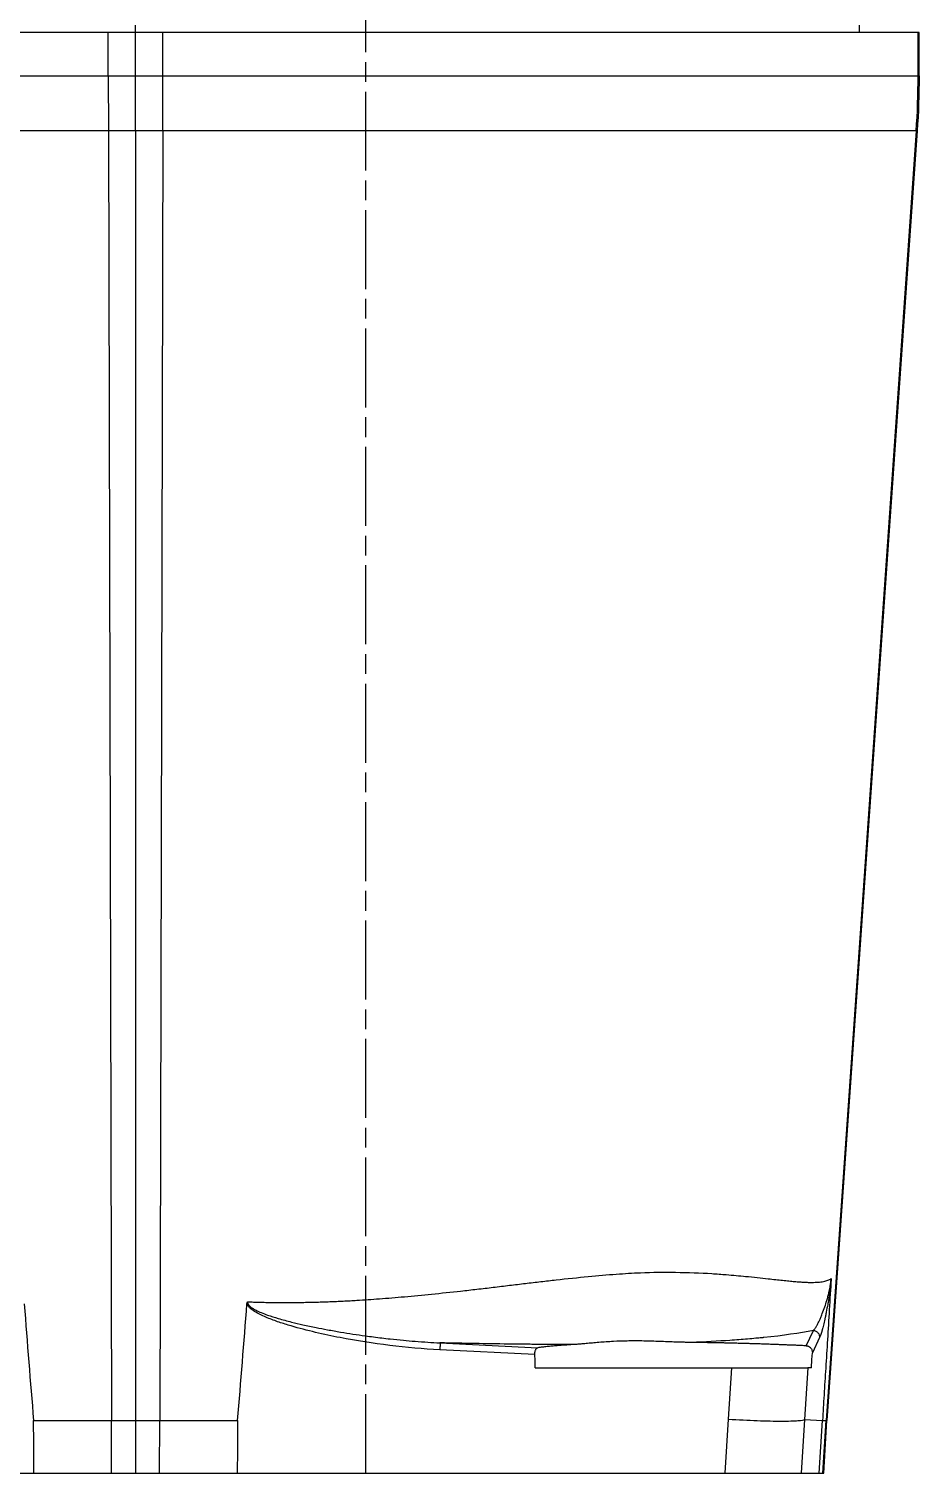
# Model space of a CAD drawing. Header units: millimetres. Extents: x -193 to 542, y 0 to 978.
# Drawn here: x -16.2 to 119.1, y 0 to 219.5 of the extents above; entities that cross this region are included whole.
import ezdxf

# ---------------------------------------------------------------- set-up
doc = ezdxf.new("R2010")
doc.units = ezdxf.units.MM
doc.linetypes.add('AM_ISO08W050', pattern=[18, 12, -1.5, 3, -1.5])
doc.layers.add('AM_7', color=4, linetype='AM_ISO08W050', lineweight=25)

msp = doc.modelspace()

# ---------------------------------------------------------------- linework, layer by layer
at = {"color": 7, "linetype": 'Continuous', "lineweight": 25}
for p, q in [((0, 212.4), (0, 220.1)), ((110, 219), (110, 220.1)), ((119.07, 219), (-97.92, 219)), ((-4.15, 212.4), (-4.15, 219)), ((4.15, 212.4), (4.15, 219)), ((118.93, 212.4), (118.93, 219)), ((119.07, 212.4), (119.07, 219)), ((-94.07, 212.4), (119.07, 212.4)), ((-4.15, 212.4), (-4.14, 204.03)), ((4.14, 204.03), (4.15, 212.4)), ((118.78, 204.03), (-91.12, 204.03)), ((-4.14, 204.03), (-3.66, 8)), ((0, 204.03), (0, 0)), ((4.14, 204.03), (3.66, 8)), ((118.64, 204.03), (104.94, 8)), ((118.78, 204.03), (105.06, 8)), ((46.26, 19.8), (61.12, 19.07)), ((101.91, 19.35), (103.01, 21.68)), ((103.95, 20.62), (102.85, 18.3)), ((60.68, 18.03), (46.24, 18.75)), ((60.74, 16), (90.59, 16)), ((90.11, 8.2), (90.59, 16)), ((102.14, 16), (101.66, 8.17)), ((102.7, 16), (102.14, 16)), ((-15.51, 8), (15.51, 8)), ((-3.65, 0), (-3.66, 8)), ((3.65, 0), (3.66, 8)), ((89.62, 0), (90.11, 8.2)), ((101.66, 8.17), (101.17, 0)), ((101.66, 8.17), (104.39, 8)), ((103.9, 0), (104.39, 8)), ((104.39, 8), (105.06, 8)), ((104.45, 0), (104.94, 8)), ((104.57, 0), (105.06, 8)), ((-89.62, 0), (89.62, 0)), ((101.17, 0), (103.9, 0)), ((103.9, 0), (104.57, 0))]:
    msp.add_line(p, q, dxfattribs=at)
at = {"color": 7, "linetype": 'Continuous', "lineweight": 25, "flags": 128}
for points in [[(60.74, 16), (60.7, 17.14), (60.68, 18.03)], [(102.7, 16), (102.79, 17.29), (102.85, 18.3)], [(-15.46, 0), (-15.49, 4.48), (-15.51, 8)], [(15.51, 8), (15.48, 3.52), (15.46, 0)]]:
    msp.add_lwpolyline(points, dxfattribs=at)
at = {"color": 7, "linetype": 'Continuous', "lineweight": 25}
msp.add_arc((-1.15, 212.4), 120.07, 356.0024, 0, dxfattribs=at)
for points in [[(0, 204.03), (0, 206.81), (0, 209.61), (0, 212.4)], [(119.07, 212.4), (119.07, 209.61), (118.97, 206.81), (118.78, 204.03)], [(-16.93, 25.74), (-16.47, 19.83), (-16, 13.91), (-15.51, 8)], [(15.51, 8), (16, 13.91), (16.47, 19.82), (16.92, 25.74)], [(16.92, 25.74), (16.93, 25.84), (16.96, 25.95), (17.01, 26.04)]]:
    msp.add_open_spline(points, degree=3, dxfattribs=at)
for points, knots in [([(17.01, 26.04), (17.32, 26.03), (17.93, 26), (18.86, 25.98), (19.79, 25.96), (20.74, 25.94), (21.69, 25.94), (22.64, 25.93), (23.61, 25.94), (24.58, 25.94), (25.56, 25.96), (26.54, 25.98), (27.54, 26), (28.53, 26.03), (29.54, 26.07), (30.55, 26.11), (31.57, 26.16), (32.59, 26.21), (34.43, 26.32), (37.19, 26.51), (40.99, 26.82), (45.11, 27.22), (48.78, 27.61), (51.89, 27.96), (54.37, 28.25), (56.82, 28.55), (59.24, 28.84), (61.59, 29.12), (64.82, 29.48), (68.69, 29.89), (72.95, 30.26), (77.42, 30.53), (82.38, 30.57), (86.63, 30.41), (90.11, 30.15), (93.05, 29.89), (95.49, 29.63), (97.28, 29.42), (98.33, 29.31), (99.28, 29.21), (100.14, 29.13), (100.91, 29.07), (101.59, 29.02), (102.21, 29), (102.77, 28.99), (103.27, 29), (103.74, 29.03), (104.16, 29.07), (104.55, 29.13), (104.89, 29.22), (105.2, 29.32), (105.47, 29.43), (105.63, 29.53), (105.71, 29.57)], [0, 0, 0, 0, 0.0067949, 0.0136561, 0.0205838, 0.0275784, 0.0346401, 0.0417692, 0.048966, 0.0562307, 0.0635636, 0.0709649, 0.0784349, 0.0859738, 0.0935819, 0.1012593, 0.1090063, 0.1168231, 0.12471, 0.1512461, 0.1809493, 0.2138263, 0.2498831, 0.270411, 0.2912673, 0.3124523, 0.3333613, 0.354207, 0.3749896, 0.4205519, 0.4620682, 0.4995493, 0.5576502, 0.6241981, 0.6535012, 0.6952528, 0.7494438, 0.7698295, 0.7893886, 0.8081219, 0.8260303, 0.8431147, 0.859376, 0.8748151, 0.8897043, 0.9043452, 0.9187392, 0.9328876, 0.9467919, 0.9604537, 0.9738745, 0.987056, 1, 1, 1, 1]), ([(103.01, 21.68), (103.03, 21.71), (103.09, 21.77), (103.17, 21.89), (103.27, 22.01), (103.36, 22.16), (103.46, 22.33), (103.57, 22.51), (103.69, 22.74), (103.84, 23.04), (104.03, 23.43), (104.2, 23.85), (104.45, 24.45), (104.72, 25.19), (105.01, 26.09), (105.21, 26.82), (105.35, 27.38), (105.45, 27.84), (105.52, 28.19), (105.58, 28.49), (105.61, 28.72), (105.64, 28.91), (105.66, 29.06), (105.67, 29.19), (105.68, 29.3), (105.7, 29.43), (105.71, 29.52), (105.71, 29.57)], [0, 0, 0, 0, 0.030055, 0.062036, 0.095914, 0.13166, 0.169248, 0.208649, 0.249836, 0.30374, 0.374705, 0.450846, 0.499525, 0.641204, 0.749307, 0.818086, 0.874136, 0.908382, 0.936454, 0.953669, 0.967855, 0.976523, 0.98376, 0.988001, 0.991696, 0.995387, 1, 1, 1, 1]), ([(105.7, 29.34), (105.69, 29.29), (105.69, 29.22), (105.68, 29.13), (105.68, 29.09), (105.67, 29.07), (105.67, 29.05), (105.67, 28.98), (105.66, 28.89), (105.64, 28.77), (105.64, 28.71), (105.64, 28.69), (105.63, 28.67), (105.63, 28.66), (105.63, 28.61), (105.61, 28.47), (105.59, 28.27), (105.57, 28.12), (105.56, 28.06), (105.56, 28.05), (105.56, 28.05), (105.56, 28.03), (105.55, 28), (105.53, 27.83), (105.5, 27.59), (105.46, 27.32), (105.44, 27.2), (105.43, 27.15), (105.43, 27.14), (105.43, 27.13), (105.43, 27.1), (105.39, 26.85), (105.33, 26.48), (105.26, 26.06), (105.22, 25.84), (105.2, 25.75), (105.19, 25.71), (105.19, 25.7), (105.19, 25.69), (105.19, 25.67), (105.11, 25.26), (105, 24.67), (104.87, 24.02), (104.81, 23.71), (104.77, 23.55), (104.76, 23.48), (104.75, 23.45), (104.75, 23.44), (104.75, 23.44), (104.74, 23.42), (104.67, 23.08), (104.56, 22.62), (104.45, 22.15), (104.39, 21.93), (104.36, 21.83), (104.35, 21.78), (104.34, 21.75), (104.33, 21.74), (104.19, 21.23), (104.07, 20.86), (103.95, 20.62)], [0, 0, 0, 0, 0.003906, 0.005859, 0.006836, 0.006836, 0.007813, 0.007813, 0.015625, 0.019531, 0.021484, 0.022461, 0.022461, 0.023438, 0.023438, 0.03125, 0.046875, 0.054688, 0.054688, 0.055664, 0.055664, 0.056641, 0.058594, 0.0625, 0.09375, 0.109375, 0.117188, 0.117188, 0.119141, 0.119141, 0.121094, 0.125, 0.1875, 0.21875, 0.234375, 0.242188, 0.242188, 0.244141, 0.244141, 0.246094, 0.25, 0.375, 0.4375, 0.46875, 0.484375, 0.492188, 0.494141, 0.494141, 0.496094, 0.496094, 0.5, 0.625, 0.6875, 0.71875, 0.734375, 0.742188, 0.742188, 0.75, 0.75, 1, 1, 1, 1]), ([(105.71, 29.57), (105.61, 27.99), (105.42, 24.9), (105.15, 20.37), (104.88, 16.05), (104.63, 11.95), (104.47, 9.29), (104.39, 8)], [0, 0, 0, 0, 0.2199218, 0.4298812, 0.6298797, 0.8199187, 1, 1, 1, 1]), ([(46.24, 18.75), (43.69, 18.87), (41.15, 19.1), (36.09, 19.72), (33.57, 20.12), (29.82, 20.84), (28.58, 21.11), (26.1, 21.69), (24.86, 22.01), (23.02, 22.55), (22.41, 22.74), (21.21, 23.15), (20.61, 23.37), (19.72, 23.74), (19.43, 23.87), (18.85, 24.14), (18.57, 24.29), (18.02, 24.61), (17.75, 24.78), (17.38, 25.09), (17.26, 25.2), (17.06, 25.45), (16.98, 25.58), (16.92, 25.74)], [0, 0, 0, 0, 0.25, 0.25, 0.5, 0.5, 0.625, 0.625, 0.75, 0.75, 0.8125, 0.8125, 0.875, 0.875, 0.90625, 0.90625, 0.9375, 0.9375, 0.96875, 0.96875, 0.984375, 0.984375, 1, 1, 1, 1]), ([(17.01, 26.04), (17.01, 26.01), (17.01, 25.97), (17.02, 25.9), (17.03, 25.83), (17.06, 25.76), (17.09, 25.69), (17.14, 25.62), (17.19, 25.55), (17.25, 25.48), (17.33, 25.4), (17.41, 25.33), (17.58, 25.19), (17.87, 24.99), (18.4, 24.7), (19.14, 24.37), (20.26, 23.95), (21.81, 23.46), (23.6, 22.98), (25.52, 22.53), (27.33, 22.15), (29.24, 21.78), (31.74, 21.34), (34.49, 20.92), (37, 20.59), (38.93, 20.37), (40.61, 20.2), (42.53, 20.03), (44.38, 19.9), (45.65, 19.83), (46.26, 19.8)], [0, 0, 0, 0, 0.002225, 0.004488, 0.006825, 0.009271, 0.011854, 0.014599, 0.017527, 0.020655, 0.023997, 0.027563, 0.031365, 0.045526, 0.062661, 0.090823, 0.125218, 0.181242, 0.25032, 0.308515, 0.375334, 0.433477, 0.500192, 0.625057, 0.708245, 0.750022, 0.816728, 0.87502, 0.939611, 1, 1, 1, 1]), ([(46.26, 19.8), (46.27, 19.78), (46.27, 19.65), (46.26, 19.26), (46.25, 19), (46.24, 18.75)], [0, 0, 0, 0, 0.5, 0.5, 1, 1, 1, 1]), ([(66.61, 19.55), (64.96, 19.55), (63.05, 19.55), (61.02, 19.57), (60.75, 19.57), (60.64, 19.57), (60.58, 19.57), (60.43, 19.57), (59.94, 19.58), (58.65, 19.59), (54.19, 19.64), (49.87, 19.72), (46.26, 19.8)], [0, 0, 0, 0, 0.25, 0.28125, 0.289062, 0.289062, 0.296875, 0.296875, 0.3125, 0.375, 0.5, 1, 1, 1, 1]), ([(84.46, 19.86), (84.28, 19.86), (83.88, 19.87), (83.22, 19.89), (82.43, 19.91), (81.52, 19.94), (80.49, 19.98), (79.35, 20.02), (78.14, 20.06), (76.94, 20.09), (75.79, 20.1), (74.34, 20.08), (72.52, 20.02), (70.78, 19.9), (69.41, 19.78), (68.55, 19.7), (67.82, 19.63), (67.21, 19.58), (66.81, 19.56), (66.61, 19.55)], [0, 0, 0, 0, 0.025633, 0.057701, 0.096204, 0.141142, 0.192516, 0.250327, 0.315177, 0.378546, 0.440442, 0.500874, 0.617516, 0.750163, 0.812462, 0.874797, 0.91643, 0.958163, 1, 1, 1, 1]), ([(103.01, 21.68), (100.9, 21.26), (98.36, 20.9), (95.4, 20.6), (95.33, 20.59), (95.3, 20.59), (95.25, 20.59), (95.13, 20.57), (94.79, 20.54), (94.07, 20.47), (92.59, 20.34), (89.47, 20.11), (86.53, 19.95), (84.46, 19.86)], [0, 0, 0, 0, 0.5, 0.507813, 0.507813, 0.511719, 0.511719, 0.515625, 0.53125, 0.5625, 0.625, 0.75, 1, 1, 1, 1]), ([(101.91, 19.35), (101.67, 19.36), (101.2, 19.39), (100.49, 19.42), (99.79, 19.45), (99.09, 19.47), (98.39, 19.5), (97.69, 19.53), (97, 19.56), (96.3, 19.58), (95.62, 19.6), (94.93, 19.63), (94.25, 19.65), (93.57, 19.67), (92.89, 19.69), (92.22, 19.71), (91.55, 19.73), (90.88, 19.74), (90.22, 19.76), (89.56, 19.78), (88.91, 19.79), (88.26, 19.8), (87.62, 19.81), (86.97, 19.83), (86.34, 19.84), (85.71, 19.84), (85.08, 19.85), (84.66, 19.86), (84.46, 19.86)], [0, 0, 0, 0, 0.039124, 0.078195, 0.117212, 0.156175, 0.195085, 0.233942, 0.272746, 0.311497, 0.350194, 0.388838, 0.42743, 0.465969, 0.504455, 0.542888, 0.581268, 0.619596, 0.657872, 0.696095, 0.734265, 0.772384, 0.81045, 0.848464, 0.886426, 0.924336, 0.962194, 1, 1, 1, 1]), ([(103.01, 21.68), (103.13, 21.68), (103.25, 21.65), (103.49, 21.53), (103.61, 21.45), (103.79, 21.24), (103.86, 21.12), (103.95, 20.87), (103.96, 20.74), (103.95, 20.62)], [0, 0, 0, 0, 0.25, 0.25, 0.5, 0.5, 0.75, 0.75, 1, 1, 1, 1]), ([(60.68, 18.03), (60.68, 18.06), (60.68, 18.11), (60.68, 18.2), (60.69, 18.28), (60.69, 18.35), (60.71, 18.47), (60.74, 18.61), (60.8, 18.76), (60.87, 18.89), (60.95, 18.98), (61.03, 19.05), (61.09, 19.06), (61.12, 19.07)], [0, 0, 0, 0, 0.049948, 0.09985, 0.149794, 0.199865, 0.25015, 0.372142, 0.499913, 0.619743, 0.749988, 0.865671, 1, 1, 1, 1]), ([(66.61, 19.55), (66.46, 19.54), (66.16, 19.52), (65.73, 19.49), (65.3, 19.46), (64.88, 19.43), (64.46, 19.4), (64.06, 19.37), (63.66, 19.33), (63.27, 19.3), (62.89, 19.26), (62.52, 19.23), (62.16, 19.19), (61.8, 19.15), (61.46, 19.11), (61.23, 19.08), (61.12, 19.07)], [0, 0, 0, 0, 0.070253, 0.140686, 0.211299, 0.282093, 0.353068, 0.424224, 0.495561, 0.567079, 0.638779, 0.71066, 0.782722, 0.854966, 0.927392, 1, 1, 1, 1]), ([(101.91, 19.35), (101.94, 19.35), (102.01, 19.35), (102.11, 19.33), (102.2, 19.3), (102.3, 19.26), (102.38, 19.21), (102.46, 19.16), (102.54, 19.09), (102.62, 19), (102.72, 18.88), (102.8, 18.7), (102.85, 18.5), (102.85, 18.37), (102.85, 18.3)], [0, 0, 0, 0, 0.064986, 0.129242, 0.192779, 0.255607, 0.317738, 0.379184, 0.439957, 0.50007, 0.618762, 0.741595, 0.86865, 1, 1, 1, 1]), ([(90.59, 16), (91.27, 16), (91.98, 16), (93.39, 16), (94.1, 16), (95.5, 16), (96.18, 16), (97.48, 16), (98.09, 16), (99.2, 16), (99.7, 16), (100.57, 16), (100.93, 16), (101.51, 16), (101.73, 16), (102.04, 16), (102.12, 16), (102.14, 16)], [0, 0, 0, 0, 0.125, 0.125, 0.25, 0.25, 0.375, 0.375, 0.5, 0.5, 0.625, 0.625, 0.75, 0.75, 0.875, 0.875, 1, 1, 1, 1]), ([(90.11, 8.2), (91.6, 8.11), (93.09, 8.04), (95.83, 7.94), (97.09, 7.91), (99.2, 7.91), (100.06, 7.93), (101.26, 8.02), (101.6, 8.08), (101.66, 8.17)], [0, 0, 0, 0, 0.25, 0.25, 0.5, 0.5, 0.75, 0.75, 1, 1, 1, 1]), ([(89.62, 0), (90.3, 0), (91.01, 0), (92.42, 0), (93.13, 0), (94.53, 0), (95.21, 0), (96.51, 0), (97.12, 0), (98.23, 0), (98.73, 0), (99.6, 0), (99.96, 0), (100.54, 0), (100.76, 0), (101.07, 0), (101.15, 0), (101.17, 0)], [0, 0, 0, 0, 0.125, 0.125, 0.25, 0.25, 0.375, 0.375, 0.5, 0.5, 0.625, 0.625, 0.75, 0.75, 0.875, 0.875, 1, 1, 1, 1])]:
    msp.add_open_spline(points, degree=3, knots=knots, dxfattribs=at)
at = {"layer": 'AM_7'}
for p, q in [((35, 0), (35, 473)), ((0, 0), (35, 0))]:
    msp.add_line(p, q, dxfattribs=at)

doc.saveas('drawing.dxf')
